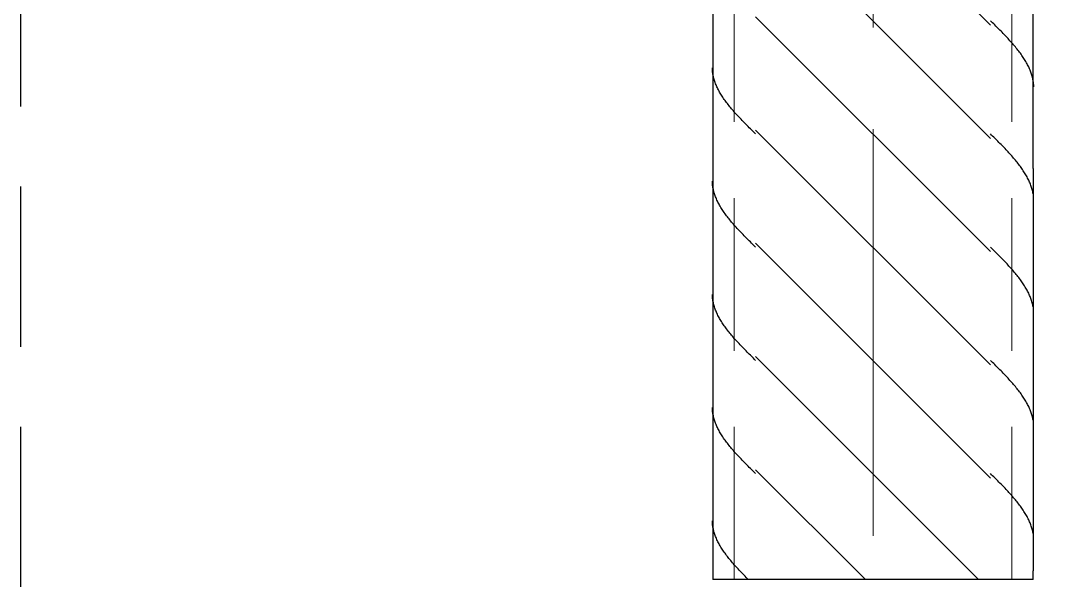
# Model space of a CAD drawing. Extents: x -58 to 5689, y 66 to 4123.
# Drawn here: x 443.3 to 540.6, y 2365.1 to 2418.1 of the extents above; entities that cross this region are included whole.
import ezdxf
from ezdxf.xclip import XClip

# ---------------------------------------------------------------- set-up
doc = ezdxf.new("R2010")
doc.units = 0
doc.header["$LTSCALE"] = 30
doc.header["$MEASUREMENT"] = 0
doc.header["$XCLIPFRAME"] = 0
for name, pattern in [("EJEF-F'$0$DASHED", [0.75, 0.5, -0.25]), ("EJEF-F'$0$Grid Line", [2.2225, 1.27, -0.3175, 0.3175, -0.3175]), ("EJEF-F'$0$RLE-PROYECCION", [0.71438, 0.47625, -0.23813])]:
    doc.linetypes.add(name, pattern=pattern)
doc.layers.get('0').update_dxf_attribs({"linetype": 'CONTINUOUS'})
doc.layers.add("EJEF-F'$0$CORTES", color=5, linetype='CONTINUOUS')
doc.layers.add("EJEF-F'$0$RLA-ACHURADO", color=30, linetype="EJEF-F'$0$RLE-PROYECCION", lineweight=15, transparency=0.7)
doc.layers.add("EJEF-F'$0$RLA-CONTORNO", color=30, linetype='CONTINUOUS', lineweight=25)
doc.layers.add("EJEF-F'$0$RLE-EJES-AUXILIAR", color=10, linetype="EJEF-F'$0$Grid Line", lineweight=15)

# ---------------------------------------------------------------- blocks, each defined once
blk = doc.blocks.new("EJEF-F'$0$RLA-COLUMNAS-CAJONES - P_M_ 300x300x20-306602-EJE F-F_")
at = {"layer": "EJEF-F'$0$RLA-ACHURADO"}
for p, q in [((-1629.816, -3.73), (-1629.816, 311)), ((-1603.816, -3.73), (-1603.816, 311))]:
    blk.add_line(p, q, dxfattribs=at)
blk = doc.blocks.new("EJEF-F'$0$FP_1-EJE F-F_")
at = {"layer": "EJEF-F'$0$RLA-CONTORNO"}
for p, q in [((-1601.816, 34.771), (-1601.816, 311)), ((-1605.716, 48.511), (-1605.816, 48.609)), ((-1605.617, 48.413), (-1605.716, 48.511)), ((-1605.517, 48.315), (-1605.617, 48.413)), ((-1605.418, 48.216), (-1605.517, 48.315)), ((-1605.319, 48.118), (-1605.418, 48.216)), ((-1605.22, 48.02), (-1605.319, 48.118)), ((-1605.122, 47.922), (-1605.22, 48.02)), ((-1605.024, 47.824), (-1605.122, 47.922)), ((-1604.927, 47.726), (-1605.024, 47.824)), ((-1604.83, 47.627), (-1604.927, 47.726)), ((-1604.734, 47.529), (-1604.83, 47.627)), ((-1604.638, 47.431), (-1604.734, 47.529)), ((-1604.543, 47.333), (-1604.638, 47.431)), ((-1604.449, 47.235), (-1604.543, 47.333)), ((-1604.355, 47.136), (-1604.449, 47.235)), ((-1604.263, 47.038), (-1604.355, 47.136)), ((-1604.171, 46.94), (-1604.263, 47.038)), ((-1604.081, 46.842), (-1604.171, 46.94)), ((-1603.991, 46.744), (-1604.081, 46.842)), ((-1603.903, 46.646), (-1603.991, 46.744)), ((-1603.816, 46.547), (-1603.903, 46.646)), ((-1603.73, 46.449), (-1603.816, 46.547)), ((-1603.645, 46.351), (-1603.73, 46.449)), ((-1603.561, 46.253), (-1603.645, 46.351)), ((-1603.479, 46.155), (-1603.561, 46.253)), ((-1603.398, 46.057), (-1603.479, 46.155)), ((-1603.319, 45.958), (-1603.398, 46.057)), ((-1603.241, 45.86), (-1603.319, 45.958)), ((-1603.165, 45.762), (-1603.241, 45.86)), ((-1603.091, 45.664), (-1603.165, 45.762)), ((-1603.018, 45.566), (-1603.091, 45.664)), ((-1602.946, 45.468), (-1603.018, 45.566)), ((-1602.877, 45.369), (-1602.946, 45.468)), ((-1602.809, 45.271), (-1602.877, 45.369)), ((-1602.743, 45.173), (-1602.809, 45.271)), ((-1602.679, 45.075), (-1602.743, 45.173)), ((-1602.617, 44.977), (-1602.679, 45.075)), ((-1602.556, 44.878), (-1602.617, 44.977)), ((-1602.498, 44.78), (-1602.556, 44.878)), ((-1602.442, 44.682), (-1602.498, 44.78)), ((-1602.387, 44.584), (-1602.442, 44.682)), ((-1602.335, 44.486), (-1602.387, 44.584)), ((-1602.285, 44.388), (-1602.335, 44.486)), ((-1602.237, 44.289), (-1602.285, 44.388)), ((-1602.191, 44.191), (-1602.237, 44.289)), ((-1602.147, 44.093), (-1602.191, 44.191)), ((-1602.106, 43.995), (-1602.147, 44.093)), ((-1602.067, 43.897), (-1602.106, 43.995)), ((-1602.03, 43.799), (-1602.067, 43.897)), ((-1601.995, 43.7), (-1602.03, 43.799)), ((-1601.963, 43.602), (-1601.995, 43.7)), ((-1601.932, 43.504), (-1601.963, 43.602)), ((-1601.905, 43.406), (-1601.932, 43.504)), ((-1601.879, 43.308), (-1601.905, 43.406)), ((-1601.856, 43.209), (-1601.879, 43.308)), ((-1601.836, 43.111), (-1601.856, 43.209)), ((-1601.817, 43.013), (-1601.836, 43.111)), ((-1601.802, 42.915), (-1601.817, 43.013)), ((-1601.788, 42.817), (-1601.802, 42.915)), ((-1601.777, 42.719), (-1601.788, 42.817)), ((-1601.769, 42.62), (-1601.777, 42.719)), ((-1601.763, 42.522), (-1601.769, 42.62)), ((-1601.759, 42.424), (-1601.763, 42.522)), ((-1605.716, 37.904), (-1605.816, 38.002)), ((-1605.617, 37.806), (-1605.716, 37.904)), ((-1605.517, 37.708), (-1605.617, 37.806)), ((-1605.418, 37.61), (-1605.517, 37.708)), ((-1605.319, 37.512), (-1605.418, 37.61)), ((-1605.22, 37.413), (-1605.319, 37.512)), ((-1605.122, 37.315), (-1605.22, 37.413)), ((-1605.024, 37.217), (-1605.122, 37.315)), ((-1604.927, 37.119), (-1605.024, 37.217)), ((-1604.83, 37.021), (-1604.927, 37.119)), ((-1604.734, 36.923), (-1604.83, 37.021)), ((-1604.638, 36.824), (-1604.734, 36.923)), ((-1604.543, 36.726), (-1604.638, 36.824)), ((-1604.449, 36.628), (-1604.543, 36.726)), ((-1604.355, 36.53), (-1604.449, 36.628)), ((-1604.263, 36.432), (-1604.355, 36.53)), ((-1604.171, 36.334), (-1604.263, 36.432)), ((-1604.081, 36.235), (-1604.171, 36.334)), ((-1603.991, 36.137), (-1604.081, 36.235)), ((-1603.903, 36.039), (-1603.991, 36.137)), ((-1603.816, 35.941), (-1603.903, 36.039)), ((-1603.73, 35.843), (-1603.816, 35.941)), ((-1603.645, 35.744), (-1603.73, 35.843)), ((-1603.561, 35.646), (-1603.645, 35.744)), ((-1603.479, 35.548), (-1603.561, 35.646)), ((-1603.398, 35.45), (-1603.479, 35.548)), ((-1603.319, 35.352), (-1603.398, 35.45)), ((-1603.241, 35.254), (-1603.319, 35.352)), ((-1603.165, 35.155), (-1603.241, 35.254)), ((-1603.091, 35.057), (-1603.165, 35.155)), ((-1603.018, 34.959), (-1603.091, 35.057)), ((-1602.946, 34.861), (-1603.018, 34.959)), ((-1602.877, 34.763), (-1602.946, 34.861)), ((-1602.809, 34.665), (-1602.877, 34.763)), ((-1602.743, 34.566), (-1602.809, 34.665)), ((-1602.679, 34.468), (-1602.743, 34.566)), ((-1602.617, 34.37), (-1602.679, 34.468)), ((-1602.556, 34.272), (-1602.617, 34.37)), ((-1602.498, 34.174), (-1602.556, 34.272)), ((-1602.442, 34.076), (-1602.498, 34.174)), ((-1602.387, 33.977), (-1602.442, 34.076)), ((-1602.335, 33.879), (-1602.387, 33.977)), ((-1602.285, 33.781), (-1602.335, 33.879)), ((-1602.237, 33.683), (-1602.285, 33.781)), ((-1602.191, 33.585), (-1602.237, 33.683)), ((-1602.147, 33.486), (-1602.191, 33.585)), ((-1602.106, 33.388), (-1602.147, 33.486)), ((-1602.067, 33.29), (-1602.106, 33.388)), ((-1602.03, 33.192), (-1602.067, 33.29)), ((-1601.995, 33.094), (-1602.03, 33.192)), ((-1601.963, 32.996), (-1601.995, 33.094)), ((-1601.932, 32.897), (-1601.963, 32.996)), ((-1601.905, 32.799), (-1601.932, 32.897)), ((-1601.879, 32.701), (-1601.905, 32.799)), ((-1601.856, 32.603), (-1601.879, 32.701)), ((-1601.836, 32.505), (-1601.856, 32.603)), ((-1601.817, 32.407), (-1601.836, 32.505)), ((-1605.716, 27.298), (-1605.816, 27.396)), ((-1605.617, 27.2), (-1605.716, 27.298)), ((-1605.517, 27.101), (-1605.617, 27.2)), ((-1605.418, 27.003), (-1605.517, 27.101)), ((-1605.319, 26.905), (-1605.418, 27.003)), ((-1605.22, 26.807), (-1605.319, 26.905)), ((-1605.122, 26.709), (-1605.22, 26.807)), ((-1605.024, 26.61), (-1605.122, 26.709)), ((-1604.927, 26.512), (-1605.024, 26.61)), ((-1604.83, 26.414), (-1604.927, 26.512)), ((-1604.734, 26.316), (-1604.83, 26.414)), ((-1604.638, 26.218), (-1604.734, 26.316)), ((-1604.543, 26.12), (-1604.638, 26.218)), ((-1604.449, 26.021), (-1604.543, 26.12)), ((-1604.355, 25.923), (-1604.449, 26.021)), ((-1604.263, 25.825), (-1604.355, 25.923)), ((-1604.171, 25.727), (-1604.263, 25.825)), ((-1604.081, 25.629), (-1604.171, 25.727)), ((-1603.991, 25.531), (-1604.081, 25.629)), ((-1603.903, 25.432), (-1603.991, 25.531)), ((-1603.816, 25.334), (-1603.903, 25.432)), ((-1603.73, 25.236), (-1603.816, 25.334)), ((-1603.645, 25.138), (-1603.73, 25.236)), ((-1603.561, 25.04), (-1603.645, 25.138)), ((-1603.479, 24.942), (-1603.561, 25.04)), ((-1603.398, 24.843), (-1603.479, 24.942)), ((-1603.319, 24.745), (-1603.398, 24.843)), ((-1603.241, 24.647), (-1603.319, 24.745)), ((-1603.165, 24.549), (-1603.241, 24.647)), ((-1603.091, 24.451), (-1603.165, 24.549)), ((-1603.018, 24.352), (-1603.091, 24.451)), ((-1602.946, 24.254), (-1603.018, 24.352)), ((-1602.877, 24.156), (-1602.946, 24.254)), ((-1602.809, 24.058), (-1602.877, 24.156)), ((-1602.743, 23.96), (-1602.809, 24.058)), ((-1602.679, 23.862), (-1602.743, 23.96)), ((-1602.617, 23.763), (-1602.679, 23.862)), ((-1602.556, 23.665), (-1602.617, 23.763)), ((-1602.498, 23.567), (-1602.556, 23.665)), ((-1602.442, 23.469), (-1602.498, 23.567)), ((-1602.387, 23.371), (-1602.442, 23.469)), ((-1602.335, 23.273), (-1602.387, 23.371)), ((-1602.285, 23.174), (-1602.335, 23.273)), ((-1602.237, 23.076), (-1602.285, 23.174)), ((-1602.191, 22.978), (-1602.237, 23.076)), ((-1602.147, 22.88), (-1602.191, 22.978)), ((-1602.106, 22.782), (-1602.147, 22.88)), ((-1602.067, 22.684), (-1602.106, 22.782)), ((-1602.03, 22.585), (-1602.067, 22.684)), ((-1601.995, 22.487), (-1602.03, 22.585)), ((-1601.963, 22.389), (-1601.995, 22.487)), ((-1601.932, 22.291), (-1601.963, 22.389)), ((-1601.905, 22.193), (-1601.932, 22.291)), ((-1601.879, 22.094), (-1601.905, 22.193)), ((-1601.856, 21.996), (-1601.879, 22.094)), ((-1601.836, 21.898), (-1601.856, 21.996)), ((-1601.817, 21.8), (-1601.836, 21.898)), ((-1605.716, 16.691), (-1605.816, 16.789)), ((-1605.617, 16.593), (-1605.716, 16.691)), ((-1605.517, 16.495), (-1605.617, 16.593)), ((-1605.418, 16.397), (-1605.517, 16.495)), ((-1605.319, 16.298), (-1605.418, 16.397)), ((-1605.22, 16.2), (-1605.319, 16.298)), ((-1605.122, 16.102), (-1605.22, 16.2)), ((-1605.024, 16.004), (-1605.122, 16.102)), ((-1604.927, 15.906), (-1605.024, 16.004)), ((-1604.83, 15.808), (-1604.927, 15.906)), ((-1604.734, 15.709), (-1604.83, 15.808)), ((-1604.638, 15.611), (-1604.734, 15.709)), ((-1604.543, 15.513), (-1604.638, 15.611)), ((-1604.449, 15.415), (-1604.543, 15.513)), ((-1604.355, 15.317), (-1604.449, 15.415)), ((-1604.263, 15.218), (-1604.355, 15.317)), ((-1604.171, 15.12), (-1604.263, 15.218)), ((-1604.081, 15.022), (-1604.171, 15.12)), ((-1603.991, 14.924), (-1604.081, 15.022)), ((-1603.903, 14.826), (-1603.991, 14.924)), ((-1603.816, 14.728), (-1603.903, 14.826)), ((-1603.73, 14.629), (-1603.816, 14.728)), ((-1603.645, 14.531), (-1603.73, 14.629)), ((-1603.561, 14.433), (-1603.645, 14.531)), ((-1603.479, 14.335), (-1603.561, 14.433)), ((-1603.398, 14.237), (-1603.479, 14.335)), ((-1603.319, 14.139), (-1603.398, 14.237)), ((-1603.241, 14.04), (-1603.319, 14.139)), ((-1603.165, 13.942), (-1603.241, 14.04)), ((-1603.091, 13.844), (-1603.165, 13.942)), ((-1603.018, 13.746), (-1603.091, 13.844)), ((-1602.946, 13.648), (-1603.018, 13.746)), ((-1602.877, 13.55), (-1602.946, 13.648)), ((-1602.809, 13.451), (-1602.877, 13.55)), ((-1602.743, 13.353), (-1602.809, 13.451)), ((-1602.679, 13.255), (-1602.743, 13.353)), ((-1602.617, 13.157), (-1602.679, 13.255)), ((-1602.556, 13.059), (-1602.617, 13.157)), ((-1602.498, 12.96), (-1602.556, 13.059)), ((-1602.442, 12.862), (-1602.498, 12.96)), ((-1602.387, 12.764), (-1602.442, 12.862)), ((-1602.335, 12.666), (-1602.387, 12.764)), ((-1602.285, 12.568), (-1602.335, 12.666)), ((-1602.237, 12.47), (-1602.285, 12.568)), ((-1602.191, 12.371), (-1602.237, 12.47)), ((-1602.147, 12.273), (-1602.191, 12.371)), ((-1602.106, 12.175), (-1602.147, 12.273)), ((-1602.067, 12.077), (-1602.106, 12.175)), ((-1602.03, 11.979), (-1602.067, 12.077)), ((-1601.995, 11.881), (-1602.03, 11.979)), ((-1601.963, 11.782), (-1601.995, 11.881)), ((-1601.932, 11.684), (-1601.963, 11.782)), ((-1601.905, 11.586), (-1601.932, 11.684)), ((-1601.879, 11.488), (-1601.905, 11.586)), ((-1601.856, 11.39), (-1601.879, 11.488)), ((-1601.836, 11.292), (-1601.856, 11.39)), ((-1601.817, 11.193), (-1601.836, 11.292)), ((-1605.716, 6.085), (-1605.816, 6.183)), ((-1605.617, 5.986), (-1605.716, 6.085)), ((-1605.517, 5.888), (-1605.617, 5.986)), ((-1605.418, 5.79), (-1605.517, 5.888)), ((-1605.319, 5.692), (-1605.418, 5.79)), ((-1605.22, 5.594), (-1605.319, 5.692)), ((-1605.122, 5.495), (-1605.22, 5.594)), ((-1605.024, 5.397), (-1605.122, 5.495)), ((-1604.927, 5.299), (-1605.024, 5.397)), ((-1604.83, 5.201), (-1604.927, 5.299)), ((-1604.734, 5.103), (-1604.83, 5.201)), ((-1604.638, 5.005), (-1604.734, 5.103)), ((-1604.543, 4.906), (-1604.638, 5.005)), ((-1604.449, 4.808), (-1604.543, 4.906)), ((-1604.355, 4.71), (-1604.449, 4.808)), ((-1604.263, 4.612), (-1604.355, 4.71)), ((-1604.171, 4.514), (-1604.263, 4.612)), ((-1604.081, 4.416), (-1604.171, 4.514)), ((-1603.991, 4.317), (-1604.081, 4.416)), ((-1603.903, 4.219), (-1603.991, 4.317)), ((-1603.816, 4.121), (-1603.903, 4.219)), ((-1603.73, 4.023), (-1603.816, 4.121)), ((-1603.645, 3.925), (-1603.73, 4.023)), ((-1603.561, 3.826), (-1603.645, 3.925)), ((-1603.479, 3.728), (-1603.561, 3.826)), ((-1603.398, 3.63), (-1603.479, 3.728)), ((-1603.319, 3.532), (-1603.398, 3.63)), ((-1603.241, 3.434), (-1603.319, 3.532)), ((-1603.165, 3.336), (-1603.241, 3.434)), ((-1603.091, 3.237), (-1603.165, 3.336)), ((-1603.018, 3.139), (-1603.091, 3.237)), ((-1602.946, 3.041), (-1603.018, 3.139)), ((-1602.877, 2.943), (-1602.946, 3.041)), ((-1602.809, 2.845), (-1602.877, 2.943)), ((-1602.743, 2.747), (-1602.809, 2.845)), ((-1602.679, 2.648), (-1602.743, 2.747)), ((-1602.617, 2.55), (-1602.679, 2.648)), ((-1602.556, 2.452), (-1602.617, 2.55)), ((-1602.498, 2.354), (-1602.556, 2.452)), ((-1602.442, 2.256), (-1602.498, 2.354)), ((-1602.387, 2.158), (-1602.442, 2.256)), ((-1602.335, 2.059), (-1602.387, 2.158)), ((-1602.285, 1.961), (-1602.335, 2.059)), ((-1602.237, 1.863), (-1602.285, 1.961)), ((-1602.191, 1.765), (-1602.237, 1.863)), ((-1602.147, 1.667), (-1602.191, 1.765)), ((-1602.106, 1.568), (-1602.147, 1.667)), ((-1602.067, 1.47), (-1602.106, 1.568)), ((-1602.03, 1.372), (-1602.067, 1.47)), ((-1601.995, 1.274), (-1602.03, 1.372)), ((-1601.963, 1.176), (-1601.995, 1.274)), ((-1601.932, 1.078), (-1601.963, 1.176)), ((-1601.905, 0.979), (-1601.932, 1.078)), ((-1601.879, 0.881), (-1601.905, 0.979)), ((-1601.856, 0.783), (-1601.879, 0.881)), ((-1601.836, 0.685), (-1601.856, 0.783)), ((-1601.817, 0.587), (-1601.836, 0.685)), ((-1601.816, -3.73), (-1601.816, -2.915))]:
    blk.add_line(p, q, dxfattribs=at)
blk = doc.blocks.new("EJEF-F'$0$FP_2-EJE F-F_")
at = {"layer": "EJEF-F'$0$RLA-CONTORNO"}
for p, q in [((-1631.816, 311), (-1631.816, -3.73)), ((-1631.869, 44.09), (-1631.873, 44.188)), ((-1631.863, 43.992), (-1631.869, 44.09)), ((-1631.855, 43.894), (-1631.863, 43.992)), ((-1631.844, 43.796), (-1631.855, 43.894)), ((-1631.83, 43.697), (-1631.844, 43.796)), ((-1631.814, 43.599), (-1631.83, 43.697)), ((-1631.796, 43.501), (-1631.814, 43.599)), ((-1631.776, 43.403), (-1631.796, 43.501)), ((-1631.753, 43.305), (-1631.776, 43.403)), ((-1631.727, 43.207), (-1631.753, 43.305)), ((-1631.699, 43.108), (-1631.727, 43.207)), ((-1631.669, 43.01), (-1631.699, 43.108)), ((-1631.637, 42.912), (-1631.669, 43.01)), ((-1631.602, 42.814), (-1631.637, 42.912)), ((-1631.565, 42.716), (-1631.602, 42.814)), ((-1631.526, 42.618), (-1631.565, 42.716)), ((-1631.485, 42.519), (-1631.526, 42.618)), ((-1631.441, 42.421), (-1631.485, 42.519)), ((-1631.395, 42.323), (-1631.441, 42.421)), ((-1631.347, 42.225), (-1631.395, 42.323)), ((-1631.297, 42.127), (-1631.347, 42.225)), ((-1631.245, 42.028), (-1631.297, 42.127)), ((-1631.19, 41.93), (-1631.245, 42.028)), ((-1631.134, 41.832), (-1631.19, 41.93)), ((-1631.076, 41.734), (-1631.134, 41.832)), ((-1631.015, 41.636), (-1631.076, 41.734)), ((-1630.953, 41.538), (-1631.015, 41.636)), ((-1630.889, 41.439), (-1630.953, 41.538)), ((-1630.823, 41.341), (-1630.889, 41.439)), ((-1630.755, 41.243), (-1630.823, 41.341)), ((-1630.686, 41.145), (-1630.755, 41.243)), ((-1630.614, 41.047), (-1630.686, 41.145)), ((-1630.541, 40.949), (-1630.614, 41.047)), ((-1630.467, 40.85), (-1630.541, 40.949)), ((-1630.39, 40.752), (-1630.467, 40.85)), ((-1630.313, 40.654), (-1630.39, 40.752)), ((-1630.233, 40.556), (-1630.313, 40.654)), ((-1630.153, 40.458), (-1630.233, 40.556)), ((-1630.071, 40.36), (-1630.153, 40.458)), ((-1629.987, 40.261), (-1630.071, 40.36)), ((-1629.902, 40.163), (-1629.987, 40.261)), ((-1629.816, 40.065), (-1629.902, 40.163)), ((-1629.729, 39.967), (-1629.816, 40.065)), ((-1629.641, 39.869), (-1629.729, 39.967)), ((-1629.551, 39.77), (-1629.641, 39.869)), ((-1629.46, 39.672), (-1629.551, 39.77)), ((-1629.369, 39.574), (-1629.46, 39.672)), ((-1629.276, 39.476), (-1629.369, 39.574)), ((-1629.183, 39.378), (-1629.276, 39.476)), ((-1629.089, 39.28), (-1629.183, 39.378)), ((-1628.994, 39.181), (-1629.089, 39.28)), ((-1628.898, 39.083), (-1628.994, 39.181)), ((-1628.802, 38.985), (-1628.898, 39.083)), ((-1628.705, 38.887), (-1628.802, 38.985)), ((-1628.608, 38.789), (-1628.705, 38.887)), ((-1628.51, 38.691), (-1628.608, 38.789)), ((-1628.411, 38.592), (-1628.51, 38.691)), ((-1628.313, 38.494), (-1628.411, 38.592)), ((-1628.214, 38.396), (-1628.313, 38.494)), ((-1628.114, 38.298), (-1628.214, 38.396)), ((-1628.015, 38.2), (-1628.114, 38.298)), ((-1627.916, 38.101), (-1628.015, 38.2)), ((-1627.816, 38.003), (-1627.916, 38.101)), ((-1631.869, 33.484), (-1631.873, 33.582)), ((-1631.863, 33.385), (-1631.869, 33.484)), ((-1631.855, 33.287), (-1631.863, 33.385)), ((-1631.844, 33.189), (-1631.855, 33.287)), ((-1631.83, 33.091), (-1631.844, 33.189)), ((-1631.814, 32.993), (-1631.83, 33.091)), ((-1631.796, 32.895), (-1631.814, 32.993)), ((-1631.776, 32.796), (-1631.796, 32.895)), ((-1631.753, 32.698), (-1631.776, 32.796)), ((-1631.727, 32.6), (-1631.753, 32.698)), ((-1631.699, 32.502), (-1631.727, 32.6)), ((-1631.669, 32.404), (-1631.699, 32.502)), ((-1631.637, 32.305), (-1631.669, 32.404)), ((-1631.602, 32.207), (-1631.637, 32.305)), ((-1631.565, 32.109), (-1631.602, 32.207)), ((-1631.526, 32.011), (-1631.565, 32.109)), ((-1631.485, 31.913), (-1631.526, 32.011)), ((-1631.441, 31.815), (-1631.485, 31.913)), ((-1631.395, 31.716), (-1631.441, 31.815)), ((-1631.347, 31.618), (-1631.395, 31.716)), ((-1631.297, 31.52), (-1631.347, 31.618)), ((-1631.245, 31.422), (-1631.297, 31.52)), ((-1631.19, 31.324), (-1631.245, 31.422)), ((-1631.134, 31.226), (-1631.19, 31.324)), ((-1631.076, 31.127), (-1631.134, 31.226)), ((-1631.015, 31.029), (-1631.076, 31.127)), ((-1630.953, 30.931), (-1631.015, 31.029)), ((-1630.889, 30.833), (-1630.953, 30.931)), ((-1630.823, 30.735), (-1630.889, 30.833)), ((-1630.755, 30.636), (-1630.823, 30.735)), ((-1630.686, 30.538), (-1630.755, 30.636)), ((-1630.614, 30.44), (-1630.686, 30.538)), ((-1630.541, 30.342), (-1630.614, 30.44)), ((-1630.467, 30.244), (-1630.541, 30.342)), ((-1630.39, 30.146), (-1630.467, 30.244)), ((-1630.313, 30.047), (-1630.39, 30.146)), ((-1630.233, 29.949), (-1630.313, 30.047)), ((-1630.153, 29.851), (-1630.233, 29.949)), ((-1630.071, 29.753), (-1630.153, 29.851)), ((-1629.987, 29.655), (-1630.071, 29.753)), ((-1629.902, 29.557), (-1629.987, 29.655)), ((-1629.816, 29.458), (-1629.902, 29.557)), ((-1629.729, 29.36), (-1629.816, 29.458)), ((-1629.641, 29.262), (-1629.729, 29.36)), ((-1629.551, 29.164), (-1629.641, 29.262)), ((-1629.46, 29.066), (-1629.551, 29.164)), ((-1629.369, 28.968), (-1629.46, 29.066)), ((-1629.276, 28.869), (-1629.369, 28.968)), ((-1629.183, 28.771), (-1629.276, 28.869)), ((-1629.089, 28.673), (-1629.183, 28.771)), ((-1628.994, 28.575), (-1629.089, 28.673)), ((-1628.898, 28.477), (-1628.994, 28.575)), ((-1628.802, 28.378), (-1628.898, 28.477)), ((-1628.705, 28.28), (-1628.802, 28.378)), ((-1628.608, 28.182), (-1628.705, 28.28)), ((-1628.51, 28.084), (-1628.608, 28.182)), ((-1628.411, 27.986), (-1628.51, 28.084)), ((-1628.313, 27.888), (-1628.411, 27.986)), ((-1628.214, 27.789), (-1628.313, 27.888)), ((-1628.114, 27.691), (-1628.214, 27.789)), ((-1628.015, 27.593), (-1628.114, 27.691)), ((-1627.916, 27.495), (-1628.015, 27.593)), ((-1627.816, 27.397), (-1627.916, 27.495)), ((-1631.869, 22.877), (-1631.873, 22.975)), ((-1631.863, 22.779), (-1631.869, 22.877)), ((-1631.855, 22.681), (-1631.863, 22.779)), ((-1631.844, 22.582), (-1631.855, 22.681)), ((-1631.83, 22.484), (-1631.844, 22.582)), ((-1631.814, 22.386), (-1631.83, 22.484)), ((-1631.796, 22.288), (-1631.814, 22.386)), ((-1631.776, 22.19), (-1631.796, 22.288)), ((-1631.753, 22.092), (-1631.776, 22.19)), ((-1631.727, 21.993), (-1631.753, 22.092)), ((-1631.699, 21.895), (-1631.727, 21.993)), ((-1631.669, 21.797), (-1631.699, 21.895)), ((-1631.637, 21.699), (-1631.669, 21.797)), ((-1631.602, 21.601), (-1631.637, 21.699)), ((-1631.565, 21.503), (-1631.602, 21.601)), ((-1631.526, 21.404), (-1631.565, 21.503)), ((-1631.485, 21.306), (-1631.526, 21.404)), ((-1631.441, 21.208), (-1631.485, 21.306)), ((-1631.395, 21.11), (-1631.441, 21.208)), ((-1631.347, 21.012), (-1631.395, 21.11)), ((-1631.297, 20.913), (-1631.347, 21.012)), ((-1631.245, 20.815), (-1631.297, 20.913)), ((-1631.19, 20.717), (-1631.245, 20.815)), ((-1631.134, 20.619), (-1631.19, 20.717)), ((-1631.076, 20.521), (-1631.134, 20.619)), ((-1631.015, 20.423), (-1631.076, 20.521)), ((-1630.953, 20.324), (-1631.015, 20.423)), ((-1630.889, 20.226), (-1630.953, 20.324)), ((-1630.823, 20.128), (-1630.889, 20.226)), ((-1630.755, 20.03), (-1630.823, 20.128)), ((-1630.686, 19.932), (-1630.755, 20.03)), ((-1630.614, 19.834), (-1630.686, 19.932)), ((-1630.541, 19.735), (-1630.614, 19.834)), ((-1630.467, 19.637), (-1630.541, 19.735)), ((-1630.39, 19.539), (-1630.467, 19.637)), ((-1630.313, 19.441), (-1630.39, 19.539)), ((-1630.233, 19.343), (-1630.313, 19.441)), ((-1630.153, 19.244), (-1630.233, 19.343)), ((-1630.071, 19.146), (-1630.153, 19.244)), ((-1629.987, 19.048), (-1630.071, 19.146)), ((-1629.902, 18.95), (-1629.987, 19.048)), ((-1629.816, 18.852), (-1629.902, 18.95)), ((-1629.729, 18.754), (-1629.816, 18.852)), ((-1629.641, 18.655), (-1629.729, 18.754)), ((-1629.551, 18.557), (-1629.641, 18.655)), ((-1629.46, 18.459), (-1629.551, 18.557)), ((-1629.369, 18.361), (-1629.46, 18.459)), ((-1629.276, 18.263), (-1629.369, 18.361)), ((-1629.183, 18.165), (-1629.276, 18.263)), ((-1629.089, 18.066), (-1629.183, 18.165)), ((-1628.994, 17.968), (-1629.089, 18.066)), ((-1628.898, 17.87), (-1628.994, 17.968)), ((-1628.802, 17.772), (-1628.898, 17.87)), ((-1628.705, 17.674), (-1628.802, 17.772)), ((-1628.608, 17.576), (-1628.705, 17.674)), ((-1628.51, 17.477), (-1628.608, 17.576)), ((-1628.411, 17.379), (-1628.51, 17.477)), ((-1628.313, 17.281), (-1628.411, 17.379)), ((-1628.214, 17.183), (-1628.313, 17.281)), ((-1628.114, 17.085), (-1628.214, 17.183)), ((-1628.015, 16.986), (-1628.114, 17.085)), ((-1627.916, 16.888), (-1628.015, 16.986)), ((-1627.816, 16.79), (-1627.916, 16.888)), ((-1631.869, 12.27), (-1631.873, 12.369)), ((-1631.863, 12.172), (-1631.869, 12.27)), ((-1631.855, 12.074), (-1631.863, 12.172)), ((-1631.844, 11.976), (-1631.855, 12.074)), ((-1631.83, 11.878), (-1631.844, 11.976)), ((-1631.814, 11.779), (-1631.83, 11.878)), ((-1631.796, 11.681), (-1631.814, 11.779)), ((-1631.776, 11.583), (-1631.796, 11.681)), ((-1631.753, 11.485), (-1631.776, 11.583)), ((-1631.727, 11.387), (-1631.753, 11.485)), ((-1631.699, 11.289), (-1631.727, 11.387)), ((-1631.669, 11.19), (-1631.699, 11.289)), ((-1631.637, 11.092), (-1631.669, 11.19)), ((-1631.602, 10.994), (-1631.637, 11.092)), ((-1631.565, 10.896), (-1631.602, 10.994)), ((-1631.526, 10.798), (-1631.565, 10.896)), ((-1631.485, 10.7), (-1631.526, 10.798)), ((-1631.441, 10.601), (-1631.485, 10.7)), ((-1631.395, 10.503), (-1631.441, 10.601)), ((-1631.347, 10.405), (-1631.395, 10.503)), ((-1631.297, 10.307), (-1631.347, 10.405)), ((-1631.245, 10.209), (-1631.297, 10.307)), ((-1631.19, 10.111), (-1631.245, 10.209)), ((-1631.134, 10.012), (-1631.19, 10.111)), ((-1631.076, 9.914), (-1631.134, 10.012)), ((-1631.015, 9.816), (-1631.076, 9.914)), ((-1630.953, 9.718), (-1631.015, 9.816)), ((-1630.889, 9.62), (-1630.953, 9.718)), ((-1630.823, 9.521), (-1630.889, 9.62)), ((-1630.755, 9.423), (-1630.823, 9.521)), ((-1630.686, 9.325), (-1630.755, 9.423)), ((-1630.614, 9.227), (-1630.686, 9.325)), ((-1630.541, 9.129), (-1630.614, 9.227)), ((-1630.467, 9.031), (-1630.541, 9.129)), ((-1630.39, 8.932), (-1630.467, 9.031)), ((-1630.313, 8.834), (-1630.39, 8.932)), ((-1630.233, 8.736), (-1630.313, 8.834)), ((-1630.153, 8.638), (-1630.233, 8.736)), ((-1630.071, 8.54), (-1630.153, 8.638)), ((-1629.987, 8.442), (-1630.071, 8.54)), ((-1629.902, 8.343), (-1629.987, 8.442)), ((-1629.816, 8.245), (-1629.902, 8.343)), ((-1629.729, 8.147), (-1629.816, 8.245)), ((-1629.641, 8.049), (-1629.729, 8.147)), ((-1629.551, 7.951), (-1629.641, 8.049)), ((-1629.46, 7.852), (-1629.551, 7.951)), ((-1629.369, 7.754), (-1629.46, 7.852)), ((-1629.276, 7.656), (-1629.369, 7.754)), ((-1629.183, 7.558), (-1629.276, 7.656)), ((-1629.089, 7.46), (-1629.183, 7.558)), ((-1628.994, 7.362), (-1629.089, 7.46)), ((-1628.898, 7.263), (-1628.994, 7.362)), ((-1628.802, 7.165), (-1628.898, 7.263)), ((-1628.705, 7.067), (-1628.802, 7.165)), ((-1628.608, 6.969), (-1628.705, 7.067)), ((-1628.51, 6.871), (-1628.608, 6.969)), ((-1628.411, 6.773), (-1628.51, 6.871)), ((-1628.313, 6.674), (-1628.411, 6.773)), ((-1628.214, 6.576), (-1628.313, 6.674)), ((-1628.114, 6.478), (-1628.214, 6.576)), ((-1628.015, 6.38), (-1628.114, 6.478)), ((-1627.916, 6.282), (-1628.015, 6.38)), ((-1627.816, 6.184), (-1627.916, 6.282)), ((-1631.869, 1.664), (-1631.873, 1.762)), ((-1631.863, 1.566), (-1631.869, 1.664)), ((-1631.855, 1.468), (-1631.863, 1.566)), ((-1631.844, 1.37), (-1631.855, 1.468)), ((-1631.83, 1.272), (-1631.844, 1.37)), ((-1631.815, 1.174), (-1631.83, 1.272)), ((-1631.796, 1.076), (-1631.815, 1.174)), ((-1631.776, 0.977), (-1631.796, 1.076)), ((-1631.753, 0.879), (-1631.776, 0.977)), ((-1631.727, 0.781), (-1631.753, 0.879)), ((-1631.7, 0.683), (-1631.727, 0.781)), ((-1631.67, 0.585), (-1631.7, 0.683)), ((-1631.637, 0.487), (-1631.67, 0.585)), ((-1631.603, 0.389), (-1631.637, 0.487)), ((-1631.566, 0.291), (-1631.603, 0.389)), ((-1631.527, 0.193), (-1631.566, 0.291)), ((-1631.485, 0.095), (-1631.527, 0.193)), ((-1631.442, -0.003), (-1631.485, 0.095)), ((-1631.396, -0.101), (-1631.442, -0.003)), ((-1631.348, -0.199), (-1631.396, -0.101)), ((-1631.298, -0.297), (-1631.348, -0.199)), ((-1631.246, -0.396), (-1631.298, -0.297)), ((-1631.192, -0.494), (-1631.246, -0.396)), ((-1631.135, -0.592), (-1631.192, -0.494)), ((-1631.077, -0.69), (-1631.135, -0.592)), ((-1631.017, -0.788), (-1631.077, -0.69)), ((-1630.955, -0.886), (-1631.017, -0.788)), ((-1630.891, -0.984), (-1630.955, -0.886)), ((-1630.825, -1.082), (-1630.891, -0.984)), ((-1630.757, -1.18), (-1630.825, -1.082)), ((-1630.688, -1.278), (-1630.757, -1.18)), ((-1630.617, -1.376), (-1630.688, -1.278)), ((-1630.544, -1.474), (-1630.617, -1.376)), ((-1630.469, -1.572), (-1630.544, -1.474)), ((-1630.393, -1.67), (-1630.469, -1.572)), ((-1630.316, -1.769), (-1630.393, -1.67)), ((-1630.237, -1.867), (-1630.316, -1.769)), ((-1630.156, -1.965), (-1630.237, -1.867)), ((-1630.074, -2.063), (-1630.156, -1.965)), ((-1629.991, -2.161), (-1630.074, -2.063)), ((-1629.906, -2.259), (-1629.991, -2.161)), ((-1629.82, -2.357), (-1629.906, -2.259)), ((-1629.733, -2.455), (-1629.82, -2.357)), ((-1629.645, -2.553), (-1629.733, -2.455)), ((-1629.555, -2.651), (-1629.645, -2.553)), ((-1629.465, -2.749), (-1629.555, -2.651)), ((-1629.374, -2.847), (-1629.465, -2.749)), ((-1629.281, -2.945), (-1629.374, -2.847)), ((-1629.188, -3.043), (-1629.281, -2.945)), ((-1629.094, -3.142), (-1629.188, -3.043)), ((-1628.999, -3.24), (-1629.094, -3.142)), ((-1628.904, -3.338), (-1628.999, -3.24)), ((-1628.807, -3.436), (-1628.904, -3.338)), ((-1628.711, -3.534), (-1628.807, -3.436)), ((-1628.613, -3.632), (-1628.711, -3.534)), ((-1628.516, -3.73), (-1628.613, -3.632))]:
    blk.add_line(p, q, dxfattribs=at)
blk = doc.blocks.new("EJEF-F'")
at = {"layer": "EJEF-F'$0$RLA-ACHURADO"}
h = blk.add_hatch(dxfattribs=at)
h.set_pattern_fill('RLE-ELEMENTOS METALICOS', color=256, style=0, pattern_type=2)
h.set_pattern_definition([(135, (66.859, -1983.472), (-5.3033, -5.3033), [])])
h.paths.add_polyline_path([(-1627.816, -3.73), (-1605.816, -3.73), (-1605.816, 311), (-1627.816, 311), (-1627.816, 34.308)], flags=0)
at = {"layer": "EJEF-F'$0$CORTES", "color": 1, "linetype": "EJEF-F'$0$DASHED"}
blk.add_lwpolyline([(-1646.665, 522.798), (-1146.484, 522.798, -0.414214), (-1096.484, 472.798), (-1096.484, -139.424, -0.414214), (-1146.484, -189.424), (-1646.665, -189.424, -0.414214), (-1696.665, -139.424), (-1696.665, 472.798, -0.414214)], format="xyb", close=True, dxfattribs=at)
at = {"layer": "EJEF-F'$0$RLA-CONTORNO"}
for p, q in [((-1601.816, 33.514), (-1601.816, -1.658)), ((-1627.816, -3.73), (-1631.816, -3.73)), ((-1605.816, -3.73), (-1627.816, -3.73)), ((-1601.816, -3.73), (-1605.816, -3.73))]:
    blk.add_line(p, q, dxfattribs=at)
at = {"layer": "EJEF-F'$0$RLA-CONTORNO", "flags": 128}
for points in [[(-1601.816, 34.77), (-1601.816, 34.739), (-1601.816, 34.646), (-1601.816, 34.496), (-1601.816, 34.297), (-1601.816, 34.059), (-1601.816, 33.794), (-1601.816, 33.514)], [(-1601.816, -1.658), (-1601.816, -1.938), (-1601.816, -2.203), (-1601.816, -2.441), (-1601.816, -2.64), (-1601.816, -2.79), (-1601.816, -2.883), (-1601.816, -2.914)]]:
    blk.add_lwpolyline(points, dxfattribs=at)
at = {"layer": "EJEF-F'$0$RLE-EJES-AUXILIAR"}
blk.add_line((-1616.816, -133), (-1616.816, 1437), dxfattribs=at)
at = {"layer": "EJEF-F'$0$RLA-CONTORNO"}
for name in ["EJEF-F'$0$FP_2-EJE F-F_", "EJEF-F'$0$RLA-COLUMNAS-CAJONES - P_M_ 300x300x20-306602-EJE F-F_", "EJEF-F'$0$FP_1-EJE F-F_"]:
    blk.add_blockref(name, (0, 0), dxfattribs=at)

msp = doc.modelspace()

# ---------------------------------------------------------------- block references
ref = msp.add_blockref("EJEF-F'", (2139.979, 2369.469))
XClip(ref).set_block_clipping_path([(-2004.783703171, -1263.5272463381), (2026.7450959108, 1590.6902151833)])

doc.saveas('drawing.dxf')
